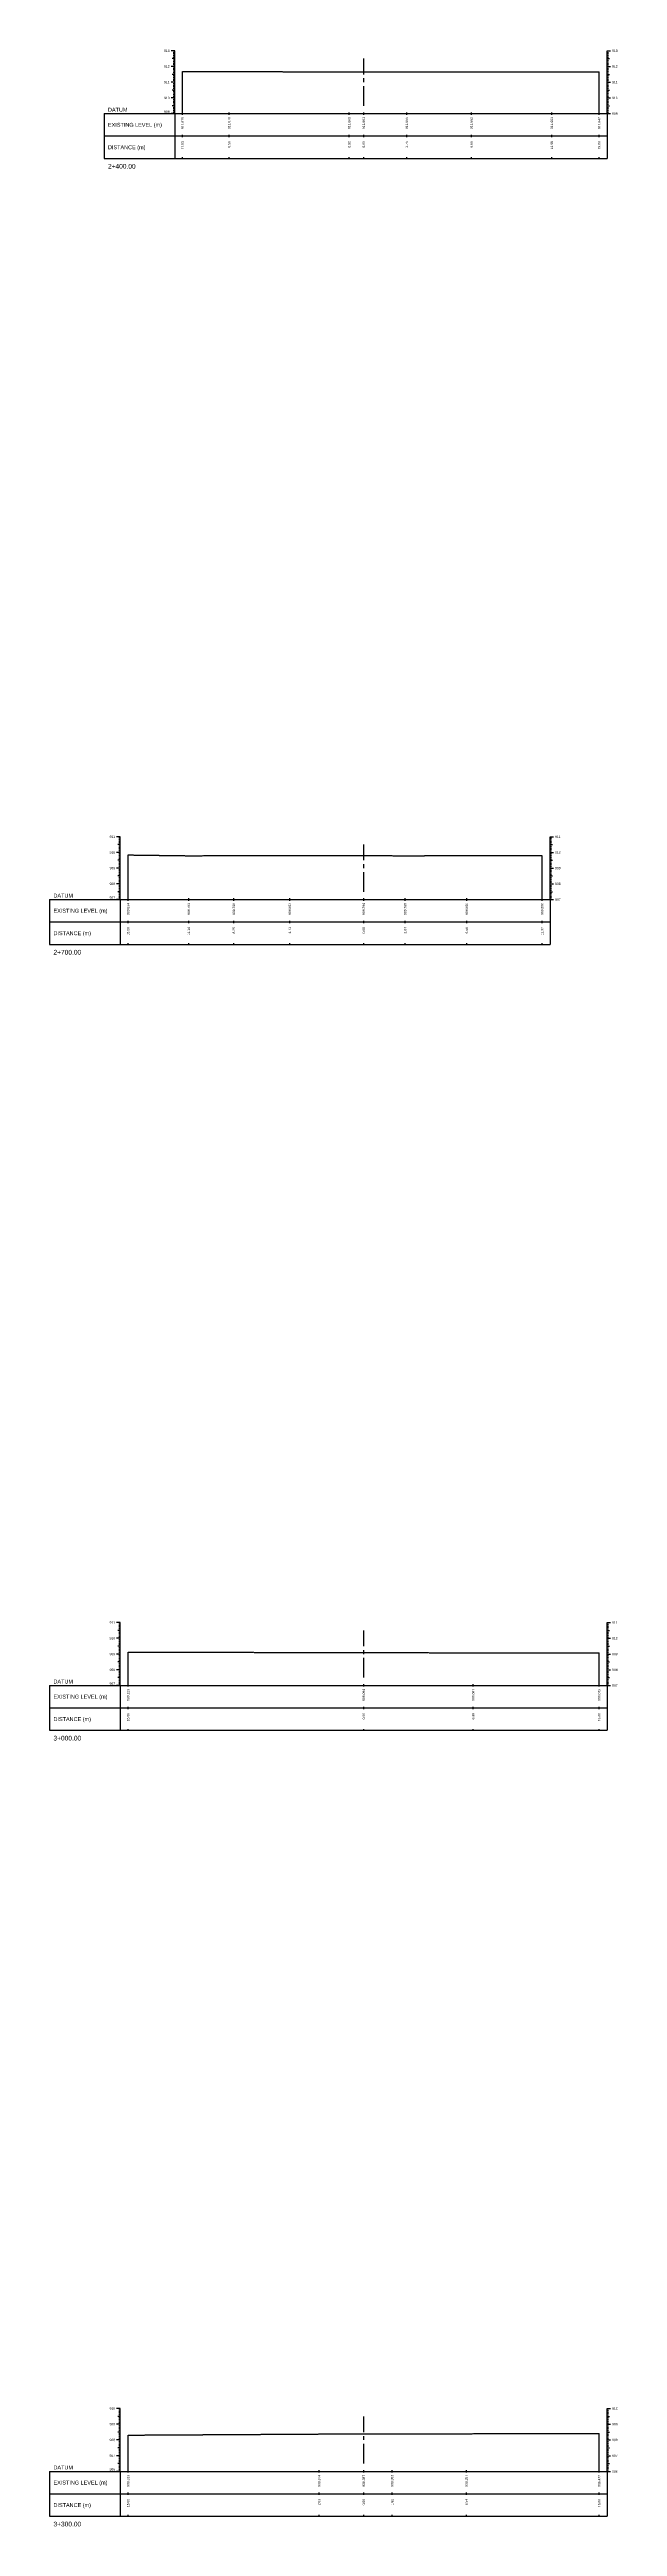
# Model space of a CAD drawing. Header units: millimetres. Extents: x 1478788 to 1486142, y 824439 to 831516.
# Drawn here: x 1484470 to 1484832, y 829940 to 831516 of the extents above; entities that cross this region are included whole.
import ezdxf
from ezdxf.enums import TextEntityAlignment as Align

# ---------------------------------------------------------------- set-up
doc = ezdxf.new("R2010")
doc.units = ezdxf.units.MM
doc.linetypes.add('CENTER', pattern=[2, 1.25, -0.25, 0.25, -0.25])
doc.linetypes.add('HIDDEN', pattern=[0.375, 0.25, -0.125])
for name, color, linetype in [('CL', 6, 'CENTER'), ('CS_Drawing', 7, 'Continuous'), ('GL', 3, 'HIDDEN')]:
    doc.layers.add(name, color=color, linetype=linetype)
doc.styles.get("Standard").update_dxf_attribs({"font": 'arial.ttf'})

msp = doc.modelspace()

# ---------------------------------------------------------------- linework, layer by layer
at = {"layer": 'CL', "ltscale": 10}
for p, q in [((1484670.2, 831480.5), (1484670.2, 831510.5)), ((1484670.2, 830980.5), (1484670.2, 831010.5)), ((1484670.2, 830480.5), (1484670.2, 830510.5)), ((1484670.2, 829980.5), (1484670.2, 830010.5))]:
    msp.add_line(p, q, dxfattribs=at)
at = {"layer": 'CS_Drawing'}
for p, q in [((1484549.9, 831515.5), (1484547.6, 831515.5)), ((1484549.9, 831515.5), (1484548.3, 831515.5)), ((1484549.9, 831510.5), (1484548.3, 831510.5)), ((1484549.9, 831514.5), (1484549, 831514.5)), ((1484549.9, 831513.5), (1484549, 831513.5)), ((1484549.9, 831512.5), (1484549, 831512.5)), ((1484549.9, 831511.5), (1484549, 831511.5)), ((1484549.9, 831510.5), (1484549, 831510.5)), ((1484549.9, 831475.5), (1484549.9, 831515.5)), ((1484825.2, 831515.5), (1484827.4, 831515.5)), ((1484825.2, 831515.5), (1484826.7, 831515.5)), ((1484825.2, 831475.5), (1484825.2, 831515.5)), ((1484825.2, 831514.5), (1484826.1, 831514.5)), ((1484825.2, 831513.5), (1484826.1, 831513.5)), ((1484825.2, 831512.5), (1484826.1, 831512.5)), ((1484825.2, 831511.5), (1484826.1, 831511.5)), ((1484825.2, 831510.5), (1484826.7, 831510.5)), ((1484825.2, 831510.5), (1484826.1, 831510.5)), ((1484549.9, 831505.5), (1484547.6, 831505.5)), ((1484549.9, 831495.5), (1484547.6, 831495.5)), ((1484549.9, 831505.5), (1484548.3, 831505.5)), ((1484549.9, 831500.5), (1484548.3, 831500.5)), ((1484549.9, 831495.5), (1484548.3, 831495.5)), ((1484549.9, 831509.5), (1484549, 831509.5)), ((1484549.9, 831508.5), (1484549, 831508.5)), ((1484549.9, 831507.5), (1484549, 831507.5)), ((1484549.9, 831506.5), (1484549, 831506.5)), ((1484549.9, 831505.5), (1484549, 831505.5)), ((1484549.9, 831504.5), (1484549, 831504.5)), ((1484549.9, 831503.5), (1484549, 831503.5)), ((1484549.9, 831502.5), (1484549, 831502.5)), ((1484549.9, 831501.5), (1484549, 831501.5)), ((1484549.9, 831500.5), (1484549, 831500.5)), ((1484549.9, 831499.5), (1484549, 831499.5)), ((1484549.9, 831498.5), (1484549, 831498.5)), ((1484549.9, 831497.5), (1484549, 831497.5)), ((1484549.9, 831496.5), (1484549, 831496.5)), ((1484549.9, 831495.5), (1484549, 831495.5)), ((1484549.9, 831494.5), (1484549, 831494.5)), ((1484554.9, 831475.5), (1484554.9, 831502.3)), ((1484820.2, 831475.5), (1484820.2, 831502)), ((1484825.2, 831509.5), (1484826.1, 831509.5)), ((1484825.2, 831508.5), (1484826.1, 831508.5)), ((1484825.2, 831507.5), (1484826.1, 831507.5)), ((1484825.2, 831506.5), (1484826.1, 831506.5)), ((1484825.2, 831505.5), (1484827.4, 831505.5)), ((1484825.2, 831505.5), (1484826.7, 831505.5)), ((1484825.2, 831505.5), (1484826.1, 831505.5)), ((1484825.2, 831504.5), (1484826.1, 831504.5)), ((1484825.2, 831503.5), (1484826.1, 831503.5)), ((1484825.2, 831502.5), (1484826.1, 831502.5)), ((1484825.2, 831501.5), (1484826.1, 831501.5)), ((1484825.2, 831500.5), (1484826.7, 831500.5)), ((1484825.2, 831500.5), (1484826.1, 831500.5)), ((1484825.2, 831499.5), (1484826.1, 831499.5)), ((1484825.2, 831498.5), (1484826.1, 831498.5)), ((1484825.2, 831497.5), (1484826.1, 831497.5)), ((1484825.2, 831496.5), (1484826.1, 831496.5)), ((1484825.2, 831495.5), (1484827.4, 831495.5)), ((1484825.2, 831495.5), (1484826.7, 831495.5)), ((1484825.2, 831495.5), (1484826.1, 831495.5)), ((1484825.2, 831494.5), (1484826.1, 831494.5)), ((1484549.9, 831485.5), (1484547.6, 831485.5)), ((1484549.9, 831490.5), (1484548.3, 831490.5)), ((1484549.9, 831485.5), (1484548.3, 831485.5)), ((1484549.9, 831480.5), (1484548.3, 831480.5)), ((1484549.9, 831493.5), (1484549, 831493.5)), ((1484549.9, 831492.5), (1484549, 831492.5)), ((1484549.9, 831491.5), (1484549, 831491.5)), ((1484549.9, 831490.5), (1484549, 831490.5)), ((1484549.9, 831489.5), (1484549, 831489.5)), ((1484549.9, 831488.5), (1484549, 831488.5)), ((1484549.9, 831487.5), (1484549, 831487.5)), ((1484549.9, 831486.5), (1484549, 831486.5)), ((1484549.9, 831485.5), (1484549, 831485.5)), ((1484549.9, 831484.5), (1484549, 831484.5)), ((1484549.9, 831483.5), (1484549, 831483.5)), ((1484549.9, 831482.5), (1484549, 831482.5)), ((1484549.9, 831481.5), (1484549, 831481.5)), ((1484549.9, 831480.5), (1484549, 831480.5)), ((1484549.9, 831479.5), (1484549, 831479.5)), ((1484825.2, 831493.5), (1484826.1, 831493.5)), ((1484825.2, 831492.5), (1484826.1, 831492.5)), ((1484825.2, 831491.5), (1484826.1, 831491.5)), ((1484825.2, 831490.5), (1484826.7, 831490.5)), ((1484825.2, 831490.5), (1484826.1, 831490.5)), ((1484825.2, 831489.5), (1484826.1, 831489.5)), ((1484825.2, 831488.5), (1484826.1, 831488.5)), ((1484825.2, 831487.5), (1484826.1, 831487.5)), ((1484825.2, 831486.5), (1484826.1, 831486.5)), ((1484825.2, 831485.5), (1484827.4, 831485.5)), ((1484825.2, 831485.5), (1484826.7, 831485.5)), ((1484825.2, 831485.5), (1484826.1, 831485.5)), ((1484825.2, 831484.5), (1484826.1, 831484.5)), ((1484825.2, 831483.5), (1484826.1, 831483.5)), ((1484825.2, 831482.5), (1484826.1, 831482.5)), ((1484825.2, 831481.5), (1484826.1, 831481.5)), ((1484825.2, 831480.5), (1484826.7, 831480.5)), ((1484825.2, 831480.5), (1484826.1, 831480.5)), ((1484825.2, 831479.5), (1484826.1, 831479.5)), ((1484504.9, 831475.5), (1484549.9, 831475.5)), ((1484504.9, 831475.5), (1484504.9, 831447)), ((1484549.9, 831475.5), (1484547.6, 831475.5)), ((1484549.9, 831475.5), (1484548.3, 831475.5)), ((1484549.9, 831478.5), (1484549, 831478.5)), ((1484549.9, 831477.5), (1484549, 831477.5)), ((1484549.9, 831476.5), (1484549, 831476.5)), ((1484549.9, 831475.5), (1484549, 831475.5)), ((1484549.9, 831475.5), (1484825.2, 831475.5)), ((1484549.9, 831475.5), (1484549.9, 831447)), ((1484554.9, 831474.8), (1484554.9, 831476.3)), ((1484584.5, 831474.8), (1484584.5, 831476.3)), ((1484661, 831474.8), (1484661, 831476.3)), ((1484670.2, 831474.8), (1484670.2, 831476.3)), ((1484697.6, 831474.8), (1484697.6, 831476.3)), ((1484738.8, 831474.8), (1484738.8, 831476.3)), ((1484790, 831474.8), (1484790, 831476.3)), ((1484820.2, 831474.8), (1484820.2, 831476.3)), ((1484825.2, 831478.5), (1484826.1, 831478.5)), ((1484825.2, 831477.5), (1484826.1, 831477.5)), ((1484825.2, 831476.5), (1484826.1, 831476.5)), ((1484825.2, 831475.5), (1484827.4, 831475.5)), ((1484825.2, 831475.5), (1484826.7, 831475.5)), ((1484825.2, 831475.5), (1484826.1, 831475.5)), ((1484825.2, 831475.5), (1484825.2, 831447)), ((1484504.9, 831461.3), (1484549.9, 831461.3)), ((1484549.9, 831461.3), (1484825.2, 831461.3)), ((1484549.9, 831461.3), (1484825.2, 831461.3)), ((1484554.9, 831460.5), (1484554.9, 831462)), ((1484554.9, 831447), (1484554.9, 831447.8)), ((1484584.5, 831460.5), (1484584.5, 831462)), ((1484584.5, 831447), (1484584.5, 831447.8)), ((1484661, 831460.5), (1484661, 831462)), ((1484661, 831447), (1484661, 831447.8)), ((1484670.2, 831460.5), (1484670.2, 831462)), ((1484670.2, 831447), (1484670.2, 831447.8)), ((1484697.6, 831460.5), (1484697.6, 831462)), ((1484697.6, 831447), (1484697.6, 831447.8)), ((1484738.8, 831460.5), (1484738.8, 831462)), ((1484738.8, 831447), (1484738.8, 831447.8)), ((1484790, 831460.5), (1484790, 831462)), ((1484790, 831447), (1484790, 831447.8)), ((1484820.2, 831460.5), (1484820.2, 831462)), ((1484820.2, 831447), (1484820.2, 831447.8)), ((1484504.9, 831447), (1484549.9, 831447)), ((1484549.9, 831447), (1484825.2, 831447)), ((1484515.2, 831015.5), (1484512.9, 831015.5)), ((1484515.2, 831015.5), (1484513.6, 831015.5)), ((1484515.2, 831010.5), (1484513.6, 831010.5)), ((1484515.2, 831014.5), (1484514.3, 831014.5)), ((1484515.2, 831013.5), (1484514.3, 831013.5)), ((1484515.2, 831012.5), (1484514.3, 831012.5)), ((1484515.2, 831011.5), (1484514.3, 831011.5)), ((1484515.2, 831010.5), (1484514.3, 831010.5)), ((1484515.2, 831009.5), (1484514.3, 831009.5)), ((1484515.2, 831008.5), (1484514.3, 831008.5)), ((1484515.2, 831007.5), (1484514.3, 831007.5)), ((1484515.2, 831006.5), (1484514.3, 831006.5)), ((1484515.2, 830975.5), (1484515.2, 831015.5)), ((1484788.9, 831015.5), (1484791.1, 831015.5)), ((1484788.9, 831015.5), (1484790.4, 831015.5)), ((1484788.9, 830975.5), (1484788.9, 831015.5)), ((1484788.9, 831014.5), (1484789.8, 831014.5)), ((1484788.9, 831013.5), (1484789.8, 831013.5)), ((1484788.9, 831012.5), (1484789.8, 831012.5)), ((1484788.9, 831011.5), (1484789.8, 831011.5)), ((1484788.9, 831010.5), (1484790.4, 831010.5)), ((1484788.9, 831010.5), (1484789.8, 831010.5)), ((1484788.9, 831009.5), (1484789.8, 831009.5)), ((1484788.9, 831008.5), (1484789.8, 831008.5)), ((1484788.9, 831007.5), (1484789.8, 831007.5)), ((1484788.9, 831006.5), (1484789.8, 831006.5)), ((1484515.2, 831005.5), (1484512.9, 831005.5)), ((1484515.2, 830995.5), (1484512.9, 830995.5)), ((1484515.2, 831005.5), (1484513.6, 831005.5)), ((1484515.2, 831000.5), (1484513.6, 831000.5)), ((1484515.2, 830995.5), (1484513.6, 830995.5)), ((1484515.2, 830990.5), (1484513.6, 830990.5)), ((1484515.2, 831005.5), (1484514.3, 831005.5)), ((1484515.2, 831004.5), (1484514.3, 831004.5)), ((1484515.2, 831003.5), (1484514.3, 831003.5)), ((1484515.2, 831002.5), (1484514.3, 831002.5)), ((1484515.2, 831001.5), (1484514.3, 831001.5)), ((1484515.2, 831000.5), (1484514.3, 831000.5)), ((1484515.2, 830999.5), (1484514.3, 830999.5)), ((1484515.2, 830998.5), (1484514.3, 830998.5)), ((1484515.2, 830997.5), (1484514.3, 830997.5)), ((1484515.2, 830996.5), (1484514.3, 830996.5)), ((1484515.2, 830995.5), (1484514.3, 830995.5)), ((1484515.2, 830994.5), (1484514.3, 830994.5)), ((1484515.2, 830993.5), (1484514.3, 830993.5)), ((1484515.2, 830992.5), (1484514.3, 830992.5)), ((1484515.2, 830991.5), (1484514.3, 830991.5)), ((1484515.2, 830990.5), (1484514.3, 830990.5)), ((1484520.2, 830975.5), (1484520.2, 831003.9)), ((1484783.9, 830975.5), (1484783.9, 831003.6)), ((1484788.9, 831005.5), (1484791.1, 831005.5)), ((1484788.9, 831005.5), (1484790.4, 831005.5)), ((1484788.9, 831005.5), (1484789.8, 831005.5)), ((1484788.9, 831004.5), (1484789.8, 831004.5)), ((1484788.9, 831003.5), (1484789.8, 831003.5)), ((1484788.9, 831002.5), (1484789.8, 831002.5)), ((1484788.9, 831001.5), (1484789.8, 831001.5)), ((1484788.9, 831000.5), (1484790.4, 831000.5)), ((1484788.9, 831000.5), (1484789.8, 831000.5)), ((1484788.9, 830999.5), (1484789.8, 830999.5)), ((1484788.9, 830998.5), (1484789.8, 830998.5)), ((1484788.9, 830997.5), (1484789.8, 830997.5)), ((1484788.9, 830996.5), (1484789.8, 830996.5)), ((1484788.9, 830995.5), (1484791.1, 830995.5)), ((1484788.9, 830995.5), (1484790.4, 830995.5)), ((1484788.9, 830995.5), (1484789.8, 830995.5)), ((1484788.9, 830994.5), (1484789.8, 830994.5)), ((1484788.9, 830993.5), (1484789.8, 830993.5)), ((1484788.9, 830992.5), (1484789.8, 830992.5)), ((1484788.9, 830991.5), (1484789.8, 830991.5)), ((1484788.9, 830990.5), (1484790.4, 830990.5)), ((1484788.9, 830990.5), (1484789.8, 830990.5)), ((1484470.2, 830975.5), (1484515.2, 830975.5)), ((1484470.2, 830975.5), (1484470.2, 830947)), ((1484515.2, 830985.5), (1484512.9, 830985.5)), ((1484515.2, 830975.5), (1484512.9, 830975.5)), ((1484515.2, 830985.5), (1484513.6, 830985.5)), ((1484515.2, 830980.5), (1484513.6, 830980.5)), ((1484515.2, 830975.5), (1484513.6, 830975.5)), ((1484515.2, 830989.5), (1484514.3, 830989.5)), ((1484515.2, 830988.5), (1484514.3, 830988.5)), ((1484515.2, 830987.5), (1484514.3, 830987.5)), ((1484515.2, 830986.5), (1484514.3, 830986.5)), ((1484515.2, 830985.5), (1484514.3, 830985.5)), ((1484515.2, 830984.5), (1484514.3, 830984.5)), ((1484515.2, 830983.5), (1484514.3, 830983.5)), ((1484515.2, 830982.5), (1484514.3, 830982.5)), ((1484515.2, 830981.5), (1484514.3, 830981.5)), ((1484515.2, 830980.5), (1484514.3, 830980.5)), ((1484515.2, 830979.5), (1484514.3, 830979.5)), ((1484515.2, 830978.5), (1484514.3, 830978.5)), ((1484515.2, 830977.5), (1484514.3, 830977.5)), ((1484515.2, 830976.5), (1484514.3, 830976.5)), ((1484515.2, 830975.5), (1484514.3, 830975.5)), ((1484515.2, 830975.5), (1484788.9, 830975.5)), ((1484515.2, 830975.5), (1484515.2, 830947)), ((1484520.2, 830974.8), (1484520.2, 830976.3)), ((1484558.8, 830974.8), (1484558.8, 830976.3)), ((1484587.6, 830974.8), (1484587.6, 830976.3)), ((1484623.1, 830974.8), (1484623.1, 830976.3)), ((1484670.2, 830974.8), (1484670.2, 830976.3)), ((1484696.6, 830974.8), (1484696.6, 830976.3)), ((1484735.8, 830974.8), (1484735.8, 830976.3)), ((1484783.9, 830974.8), (1484783.9, 830976.3)), ((1484788.9, 830989.5), (1484789.8, 830989.5)), ((1484788.9, 830988.5), (1484789.8, 830988.5)), ((1484788.9, 830987.5), (1484789.8, 830987.5)), ((1484788.9, 830986.5), (1484789.8, 830986.5)), ((1484788.9, 830985.5), (1484791.1, 830985.5)), ((1484788.9, 830985.5), (1484790.4, 830985.5)), ((1484788.9, 830985.5), (1484789.8, 830985.5)), ((1484788.9, 830984.5), (1484789.8, 830984.5)), ((1484788.9, 830983.5), (1484789.8, 830983.5)), ((1484788.9, 830982.5), (1484789.8, 830982.5)), ((1484788.9, 830981.5), (1484789.8, 830981.5)), ((1484788.9, 830980.5), (1484790.4, 830980.5)), ((1484788.9, 830980.5), (1484789.8, 830980.5)), ((1484788.9, 830979.5), (1484789.8, 830979.5)), ((1484788.9, 830978.5), (1484789.8, 830978.5)), ((1484788.9, 830977.5), (1484789.8, 830977.5)), ((1484788.9, 830976.5), (1484789.8, 830976.5)), ((1484788.9, 830975.5), (1484791.1, 830975.5)), ((1484788.9, 830975.5), (1484790.4, 830975.5)), ((1484788.9, 830975.5), (1484789.8, 830975.5)), ((1484788.9, 830975.5), (1484788.9, 830947)), ((1484470.2, 830961.3), (1484515.2, 830961.3)), ((1484515.2, 830961.3), (1484788.9, 830961.3)), ((1484515.2, 830961.3), (1484788.9, 830961.3)), ((1484520.2, 830960.5), (1484520.2, 830962)), ((1484558.8, 830960.5), (1484558.8, 830962)), ((1484587.6, 830960.5), (1484587.6, 830962)), ((1484623.1, 830960.5), (1484623.1, 830962)), ((1484670.2, 830960.5), (1484670.2, 830962)), ((1484696.6, 830960.5), (1484696.6, 830962)), ((1484735.8, 830960.5), (1484735.8, 830962)), ((1484783.9, 830960.5), (1484783.9, 830962)), ((1484470.2, 830947), (1484515.2, 830947)), ((1484515.2, 830947), (1484788.9, 830947)), ((1484520.2, 830947), (1484520.2, 830947.8)), ((1484558.8, 830947), (1484558.8, 830947.8)), ((1484587.6, 830947), (1484587.6, 830947.8)), ((1484623.1, 830947), (1484623.1, 830947.8)), ((1484670.2, 830947), (1484670.2, 830947.8)), ((1484696.6, 830947), (1484696.6, 830947.8)), ((1484735.8, 830947), (1484735.8, 830947.8)), ((1484783.9, 830947), (1484783.9, 830947.8)), ((1484515.2, 830515.5), (1484512.9, 830515.5)), ((1484515.2, 830505.5), (1484512.9, 830505.5)), ((1484515.2, 830515.5), (1484513.6, 830515.5)), ((1484515.2, 830510.5), (1484513.6, 830510.5)), ((1484515.2, 830505.5), (1484513.6, 830505.5)), ((1484515.2, 830514.5), (1484514.3, 830514.5)), ((1484515.2, 830513.5), (1484514.3, 830513.5)), ((1484515.2, 830512.5), (1484514.3, 830512.5)), ((1484515.2, 830511.5), (1484514.3, 830511.5)), ((1484515.2, 830510.5), (1484514.3, 830510.5)), ((1484515.2, 830509.5), (1484514.3, 830509.5)), ((1484515.2, 830508.5), (1484514.3, 830508.5)), ((1484515.2, 830507.5), (1484514.3, 830507.5)), ((1484515.2, 830506.5), (1484514.3, 830506.5)), ((1484515.2, 830505.5), (1484514.3, 830505.5)), ((1484515.2, 830504.5), (1484514.3, 830504.5)), ((1484515.2, 830503.5), (1484514.3, 830503.5)), ((1484515.2, 830502.5), (1484514.3, 830502.5)), ((1484515.2, 830475.5), (1484515.2, 830515.5)), ((1484825.2, 830515.5), (1484827.4, 830515.5)), ((1484825.2, 830515.5), (1484826.7, 830515.5)), ((1484825.2, 830475.5), (1484825.2, 830515.5)), ((1484825.2, 830514.5), (1484826.1, 830514.5)), ((1484825.2, 830513.5), (1484826.1, 830513.5)), ((1484825.2, 830512.5), (1484826.1, 830512.5)), ((1484825.2, 830511.5), (1484826.1, 830511.5)), ((1484825.2, 830510.5), (1484826.7, 830510.5)), ((1484825.2, 830510.5), (1484826.1, 830510.5)), ((1484825.2, 830509.5), (1484826.1, 830509.5)), ((1484825.2, 830508.5), (1484826.1, 830508.5)), ((1484825.2, 830507.5), (1484826.1, 830507.5)), ((1484825.2, 830506.5), (1484826.1, 830506.5)), ((1484825.2, 830505.5), (1484827.4, 830505.5)), ((1484825.2, 830505.5), (1484826.7, 830505.5)), ((1484825.2, 830505.5), (1484826.1, 830505.5)), ((1484825.2, 830504.5), (1484826.1, 830504.5)), ((1484825.2, 830503.5), (1484826.1, 830503.5)), ((1484825.2, 830502.5), (1484826.1, 830502.5)), ((1484515.2, 830495.5), (1484512.9, 830495.5)), ((1484515.2, 830500.5), (1484513.6, 830500.5)), ((1484515.2, 830495.5), (1484513.6, 830495.5)), ((1484515.2, 830490.5), (1484513.6, 830490.5)), ((1484515.2, 830501.5), (1484514.3, 830501.5)), ((1484515.2, 830500.5), (1484514.3, 830500.5)), ((1484515.2, 830499.5), (1484514.3, 830499.5)), ((1484515.2, 830498.5), (1484514.3, 830498.5)), ((1484515.2, 830497.5), (1484514.3, 830497.5)), ((1484515.2, 830496.5), (1484514.3, 830496.5)), ((1484515.2, 830495.5), (1484514.3, 830495.5)), ((1484515.2, 830494.5), (1484514.3, 830494.5)), ((1484515.2, 830493.5), (1484514.3, 830493.5)), ((1484515.2, 830492.5), (1484514.3, 830492.5)), ((1484515.2, 830491.5), (1484514.3, 830491.5)), ((1484515.2, 830490.5), (1484514.3, 830490.5)), ((1484515.2, 830489.5), (1484514.3, 830489.5)), ((1484515.2, 830488.5), (1484514.3, 830488.5)), ((1484515.2, 830487.5), (1484514.3, 830487.5)), ((1484515.2, 830486.5), (1484514.3, 830486.5)), ((1484520.2, 830475.5), (1484520.2, 830496.7)), ((1484820.2, 830475.5), (1484820.2, 830496.2)), ((1484825.2, 830501.5), (1484826.1, 830501.5)), ((1484825.2, 830500.5), (1484826.7, 830500.5)), ((1484825.2, 830500.5), (1484826.1, 830500.5)), ((1484825.2, 830499.5), (1484826.1, 830499.5)), ((1484825.2, 830498.5), (1484826.1, 830498.5)), ((1484825.2, 830497.5), (1484826.1, 830497.5)), ((1484825.2, 830496.5), (1484826.1, 830496.5)), ((1484825.2, 830495.5), (1484827.4, 830495.5)), ((1484825.2, 830495.5), (1484826.7, 830495.5)), ((1484825.2, 830495.5), (1484826.1, 830495.5)), ((1484825.2, 830494.5), (1484826.1, 830494.5)), ((1484825.2, 830493.5), (1484826.1, 830493.5)), ((1484825.2, 830492.5), (1484826.1, 830492.5)), ((1484825.2, 830491.5), (1484826.1, 830491.5)), ((1484825.2, 830490.5), (1484826.7, 830490.5)), ((1484825.2, 830490.5), (1484826.1, 830490.5)), ((1484825.2, 830489.5), (1484826.1, 830489.5)), ((1484825.2, 830488.5), (1484826.1, 830488.5)), ((1484825.2, 830487.5), (1484826.1, 830487.5)), ((1484825.2, 830486.5), (1484826.1, 830486.5)), ((1484470.2, 830475.5), (1484515.2, 830475.5)), ((1484470.2, 830475.5), (1484470.2, 830447)), ((1484515.2, 830485.5), (1484512.9, 830485.5)), ((1484515.2, 830475.5), (1484512.9, 830475.5)), ((1484515.2, 830485.5), (1484513.6, 830485.5)), ((1484515.2, 830480.5), (1484513.6, 830480.5)), ((1484515.2, 830475.5), (1484513.6, 830475.5)), ((1484515.2, 830485.5), (1484514.3, 830485.5)), ((1484515.2, 830484.5), (1484514.3, 830484.5)), ((1484515.2, 830483.5), (1484514.3, 830483.5)), ((1484515.2, 830482.5), (1484514.3, 830482.5)), ((1484515.2, 830481.5), (1484514.3, 830481.5)), ((1484515.2, 830480.5), (1484514.3, 830480.5)), ((1484515.2, 830479.5), (1484514.3, 830479.5)), ((1484515.2, 830478.5), (1484514.3, 830478.5)), ((1484515.2, 830477.5), (1484514.3, 830477.5)), ((1484515.2, 830476.5), (1484514.3, 830476.5)), ((1484515.2, 830475.5), (1484514.3, 830475.5)), ((1484515.2, 830475.5), (1484825.2, 830475.5)), ((1484515.2, 830475.5), (1484515.2, 830447)), ((1484520.2, 830474.8), (1484520.2, 830476.3)), ((1484670.2, 830474.8), (1484670.2, 830476.3)), ((1484740, 830474.8), (1484740, 830476.3)), ((1484820.2, 830474.8), (1484820.2, 830476.3)), ((1484825.2, 830485.5), (1484827.4, 830485.5)), ((1484825.2, 830485.5), (1484826.7, 830485.5)), ((1484825.2, 830485.5), (1484826.1, 830485.5)), ((1484825.2, 830484.5), (1484826.1, 830484.5)), ((1484825.2, 830483.5), (1484826.1, 830483.5)), ((1484825.2, 830482.5), (1484826.1, 830482.5)), ((1484825.2, 830481.5), (1484826.1, 830481.5)), ((1484825.2, 830480.5), (1484826.7, 830480.5)), ((1484825.2, 830480.5), (1484826.1, 830480.5)), ((1484825.2, 830479.5), (1484826.1, 830479.5)), ((1484825.2, 830478.5), (1484826.1, 830478.5)), ((1484825.2, 830477.5), (1484826.1, 830477.5)), ((1484825.2, 830476.5), (1484826.1, 830476.5)), ((1484825.2, 830475.5), (1484827.4, 830475.5)), ((1484825.2, 830475.5), (1484826.7, 830475.5)), ((1484825.2, 830475.5), (1484826.1, 830475.5)), ((1484825.2, 830475.5), (1484825.2, 830447)), ((1484470.2, 830461.3), (1484515.2, 830461.3)), ((1484515.2, 830461.3), (1484825.2, 830461.3)), ((1484515.2, 830461.3), (1484825.2, 830461.3)), ((1484520.2, 830460.5), (1484520.2, 830462)), ((1484670.2, 830460.5), (1484670.2, 830462)), ((1484740, 830460.5), (1484740, 830462)), ((1484820.2, 830460.5), (1484820.2, 830462)), ((1484470.2, 830447), (1484515.2, 830447)), ((1484515.2, 830447), (1484825.2, 830447)), ((1484520.2, 830447), (1484520.2, 830447.8)), ((1484670.2, 830447), (1484670.2, 830447.8)), ((1484740, 830447), (1484740, 830447.8)), ((1484820.2, 830447), (1484820.2, 830447.8)), ((1484515.2, 830015.5), (1484512.9, 830015.5)), ((1484515.2, 830015.5), (1484513.6, 830015.5)), ((1484515.2, 830014.5), (1484514.3, 830014.5)), ((1484515.2, 830013.5), (1484514.3, 830013.5)), ((1484515.2, 829975.5), (1484515.2, 830015.5)), ((1484825.2, 830015.5), (1484827.4, 830015.5)), ((1484825.2, 830015.5), (1484826.7, 830015.5)), ((1484825.2, 829975.5), (1484825.2, 830015.5)), ((1484825.2, 830014.5), (1484826.1, 830014.5)), ((1484825.2, 830013.5), (1484826.1, 830013.5)), ((1484515.2, 830005.5), (1484512.9, 830005.5)), ((1484515.2, 830010.5), (1484513.6, 830010.5)), ((1484515.2, 830005.5), (1484513.6, 830005.5)), ((1484515.2, 830000.5), (1484513.6, 830000.5)), ((1484515.2, 830012.5), (1484514.3, 830012.5)), ((1484515.2, 830011.5), (1484514.3, 830011.5)), ((1484515.2, 830010.5), (1484514.3, 830010.5)), ((1484515.2, 830009.5), (1484514.3, 830009.5)), ((1484515.2, 830008.5), (1484514.3, 830008.5)), ((1484515.2, 830007.5), (1484514.3, 830007.5)), ((1484515.2, 830006.5), (1484514.3, 830006.5)), ((1484515.2, 830005.5), (1484514.3, 830005.5)), ((1484515.2, 830004.5), (1484514.3, 830004.5)), ((1484515.2, 830003.5), (1484514.3, 830003.5)), ((1484515.2, 830002.5), (1484514.3, 830002.5)), ((1484515.2, 830001.5), (1484514.3, 830001.5)), ((1484515.2, 830000.5), (1484514.3, 830000.5)), ((1484515.2, 829999.5), (1484514.3, 829999.5)), ((1484515.2, 829998.5), (1484514.3, 829998.5)), ((1484515.2, 829997.5), (1484514.3, 829997.5)), ((1484520.2, 829975.5), (1484520.2, 829998.6)), ((1484820.2, 829975.5), (1484820.2, 829999.7)), ((1484825.2, 830012.5), (1484826.1, 830012.5)), ((1484825.2, 830011.5), (1484826.1, 830011.5)), ((1484825.2, 830010.5), (1484826.7, 830010.5)), ((1484825.2, 830010.5), (1484826.1, 830010.5)), ((1484825.2, 830009.5), (1484826.1, 830009.5)), ((1484825.2, 830008.5), (1484826.1, 830008.5)), ((1484825.2, 830007.5), (1484826.1, 830007.5)), ((1484825.2, 830006.5), (1484826.1, 830006.5)), ((1484825.2, 830005.5), (1484827.4, 830005.5)), ((1484825.2, 830005.5), (1484826.7, 830005.5)), ((1484825.2, 830005.5), (1484826.1, 830005.5)), ((1484825.2, 830004.5), (1484826.1, 830004.5)), ((1484825.2, 830003.5), (1484826.1, 830003.5)), ((1484825.2, 830002.5), (1484826.1, 830002.5)), ((1484825.2, 830001.5), (1484826.1, 830001.5)), ((1484825.2, 830000.5), (1484826.7, 830000.5)), ((1484825.2, 830000.5), (1484826.1, 830000.5)), ((1484825.2, 829999.5), (1484826.1, 829999.5)), ((1484825.2, 829998.5), (1484826.1, 829998.5)), ((1484825.2, 829997.5), (1484826.1, 829997.5)), ((1484515.2, 829995.5), (1484512.9, 829995.5)), ((1484515.2, 829985.5), (1484512.9, 829985.5)), ((1484515.2, 829995.5), (1484513.6, 829995.5)), ((1484515.2, 829990.5), (1484513.6, 829990.5)), ((1484515.2, 829985.5), (1484513.6, 829985.5)), ((1484515.2, 829996.5), (1484514.3, 829996.5)), ((1484515.2, 829995.5), (1484514.3, 829995.5)), ((1484515.2, 829994.5), (1484514.3, 829994.5)), ((1484515.2, 829993.5), (1484514.3, 829993.5)), ((1484515.2, 829992.5), (1484514.3, 829992.5)), ((1484515.2, 829991.5), (1484514.3, 829991.5)), ((1484515.2, 829990.5), (1484514.3, 829990.5)), ((1484515.2, 829989.5), (1484514.3, 829989.5)), ((1484515.2, 829988.5), (1484514.3, 829988.5)), ((1484515.2, 829987.5), (1484514.3, 829987.5)), ((1484515.2, 829986.5), (1484514.3, 829986.5)), ((1484515.2, 829985.5), (1484514.3, 829985.5)), ((1484515.2, 829984.5), (1484514.3, 829984.5)), ((1484515.2, 829983.5), (1484514.3, 829983.5)), ((1484515.2, 829982.5), (1484514.3, 829982.5)), ((1484825.2, 829996.5), (1484826.1, 829996.5)), ((1484825.2, 829995.5), (1484827.4, 829995.5)), ((1484825.2, 829995.5), (1484826.7, 829995.5)), ((1484825.2, 829995.5), (1484826.1, 829995.5)), ((1484825.2, 829994.5), (1484826.1, 829994.5)), ((1484825.2, 829993.5), (1484826.1, 829993.5)), ((1484825.2, 829992.5), (1484826.1, 829992.5)), ((1484825.2, 829991.5), (1484826.1, 829991.5)), ((1484825.2, 829990.5), (1484826.7, 829990.5)), ((1484825.2, 829990.5), (1484826.1, 829990.5)), ((1484825.2, 829989.5), (1484826.1, 829989.5)), ((1484825.2, 829988.5), (1484826.1, 829988.5)), ((1484825.2, 829987.5), (1484826.1, 829987.5)), ((1484825.2, 829986.5), (1484826.1, 829986.5)), ((1484825.2, 829985.5), (1484827.4, 829985.5)), ((1484825.2, 829985.5), (1484826.7, 829985.5)), ((1484825.2, 829985.5), (1484826.1, 829985.5)), ((1484825.2, 829984.5), (1484826.1, 829984.5)), ((1484825.2, 829983.5), (1484826.1, 829983.5)), ((1484825.2, 829982.5), (1484826.1, 829982.5)), ((1484470.2, 829975.5), (1484515.2, 829975.5)), ((1484470.2, 829975.5), (1484470.2, 829947)), ((1484515.2, 829975.5), (1484512.9, 829975.5)), ((1484515.2, 829980.5), (1484513.6, 829980.5)), ((1484515.2, 829975.5), (1484513.6, 829975.5)), ((1484515.2, 829981.5), (1484514.3, 829981.5)), ((1484515.2, 829980.5), (1484514.3, 829980.5)), ((1484515.2, 829979.5), (1484514.3, 829979.5)), ((1484515.2, 829978.5), (1484514.3, 829978.5)), ((1484515.2, 829977.5), (1484514.3, 829977.5)), ((1484515.2, 829976.5), (1484514.3, 829976.5)), ((1484515.2, 829975.5), (1484514.3, 829975.5)), ((1484515.2, 829975.5), (1484825.2, 829975.5)), ((1484515.2, 829975.5), (1484515.2, 829947)), ((1484520.2, 829974.8), (1484520.2, 829976.3)), ((1484641.8, 829974.8), (1484641.8, 829976.3)), ((1484670.2, 829974.8), (1484670.2, 829976.3)), ((1484688.3, 829974.8), (1484688.3, 829976.3)), ((1484735.6, 829974.8), (1484735.6, 829976.3)), ((1484820.2, 829974.8), (1484820.2, 829976.3)), ((1484825.2, 829981.5), (1484826.1, 829981.5)), ((1484825.2, 829980.5), (1484826.7, 829980.5)), ((1484825.2, 829980.5), (1484826.1, 829980.5)), ((1484825.2, 829979.5), (1484826.1, 829979.5)), ((1484825.2, 829978.5), (1484826.1, 829978.5)), ((1484825.2, 829977.5), (1484826.1, 829977.5)), ((1484825.2, 829976.5), (1484826.1, 829976.5)), ((1484825.2, 829975.5), (1484827.4, 829975.5)), ((1484825.2, 829975.5), (1484826.7, 829975.5)), ((1484825.2, 829975.5), (1484826.1, 829975.5)), ((1484825.2, 829975.5), (1484825.2, 829947)), ((1484470.2, 829961.3), (1484515.2, 829961.3)), ((1484515.2, 829961.3), (1484825.2, 829961.3)), ((1484515.2, 829961.3), (1484825.2, 829961.3)), ((1484520.2, 829960.5), (1484520.2, 829962)), ((1484641.8, 829960.5), (1484641.8, 829962)), ((1484670.2, 829960.5), (1484670.2, 829962)), ((1484688.3, 829960.5), (1484688.3, 829962)), ((1484735.6, 829960.5), (1484735.6, 829962)), ((1484820.2, 829960.5), (1484820.2, 829962)), ((1484470.2, 829947), (1484515.2, 829947)), ((1484515.2, 829947), (1484825.2, 829947)), ((1484520.2, 829947), (1484520.2, 829947.8)), ((1484641.8, 829947), (1484641.8, 829947.8)), ((1484670.2, 829947), (1484670.2, 829947.8)), ((1484688.3, 829947), (1484688.3, 829947.8)), ((1484735.6, 829947), (1484735.6, 829947.8)), ((1484820.2, 829947), (1484820.2, 829947.8))]:
    msp.add_line(p, q, dxfattribs=at)
at = {"layer": 'GL'}
for points in [[(1484554.9, 831502.3), (1484584.5, 831502.3), (1484661, 831502.1), (1484670.2, 831502.1), (1484697.6, 831502.1), (1484738.8, 831502.1), (1484790, 831502.1), (1484820.2, 831502)], [(1484520.2, 831003.9), (1484558.8, 831003.4), (1484587.6, 831003.5), (1484623.1, 831003.5), (1484670.2, 831003.5), (1484696.6, 831003.4), (1484735.8, 831003.5), (1484783.9, 831003.6)], [(1484520.2, 830496.7), (1484670.2, 830496.5), (1484740, 830496.3), (1484820.2, 830496.2)], [(1484520.2, 829998.6), (1484641.8, 829999.3), (1484670.2, 829999.4), (1484688.3, 829999.5), (1484735.6, 829999.5), (1484820.2, 829999.7)]]:
    msp.add_lwpolyline(points, dxfattribs=at)

# ---------------------------------------------------------------- texts
at = {"layer": 'CS_Drawing'}
for s, p in [('913', (1484546.6, 831515.5)), ('912', (1484546.6, 831505.5)), ('911', (1484546.6, 831495.5)), ('910', (1484546.6, 831485.5)), ('911', (1484511.9, 831015.5)), ('910', (1484511.9, 831005.5)), ('909', (1484511.9, 830995.5)), ('908', (1484511.9, 830985.5)), ('911', (1484511.9, 830515.5)), ('910', (1484511.9, 830505.5)), ('909', (1484511.9, 830495.5)), ('908', (1484511.9, 830485.5)), ('910', (1484511.9, 830015.5)), ('909', (1484511.9, 830005.5)), ('908', (1484511.9, 829995.5)), ('907', (1484511.9, 829985.5))]:
    msp.add_text(s, height=1.5, dxfattribs=at).set_placement(p, align=Align.MIDDLE_RIGHT)
for s, height, p in [('913', 1.5, (1484828.4, 831515.5)), ('912', 1.5, (1484828.4, 831505.5)), ('911', 1.5, (1484828.4, 831495.5)), ('DATUM', 2.5, (1484507.4, 831478)), ('910', 1.5, (1484828.4, 831485.5)), ('EXISTING LEVEL (m)', 2.5, (1484507.4, 831468.4)), ('909', 1.5, (1484828.4, 831475.5)), ('909', 1.5, (1484828.4, 831475.5)), ('DISTANCE (m)', 2.5, (1484507.4, 831454.1)), ('2+400.00', 3, (1484507.4, 831442)), ('911', 1.5, (1484792.1, 831015.5)), ('910', 1.5, (1484792.1, 831005.5)), ('909', 1.5, (1484792.1, 830995.5)), ('DATUM', 2.5, (1484472.7, 830978)), ('908', 1.5, (1484792.1, 830985.5)), ('907', 1.5, (1484792.1, 830975.5)), ('907', 1.5, (1484792.1, 830975.5)), ('EXISTING LEVEL (m)', 2.5, (1484472.7, 830968.4)), ('DISTANCE (m)', 2.5, (1484472.7, 830954.1)), ('2+700.00', 3, (1484472.7, 830942)), ('911', 1.5, (1484828.4, 830515.5)), ('910', 1.5, (1484828.4, 830505.5)), ('909', 1.5, (1484828.4, 830495.5)), ('908', 1.5, (1484828.4, 830485.5)), ('DATUM', 2.5, (1484472.7, 830478)), ('907', 1.5, (1484828.4, 830475.5)), ('907', 1.5, (1484828.4, 830475.5)), ('EXISTING LEVEL (m)', 2.5, (1484472.7, 830468.4)), ('DISTANCE (m)', 2.5, (1484472.7, 830454.1)), ('3+000.00', 3, (1484472.7, 830442)), ('910', 1.5, (1484828.4, 830015.5)), ('909', 1.5, (1484828.4, 830005.5)), ('908', 1.5, (1484828.4, 829995.5)), ('907', 1.5, (1484828.4, 829985.5)), ('DATUM', 2.5, (1484472.7, 829978)), ('EXISTING LEVEL (m)', 2.5, (1484472.7, 829968.4)), ('906', 1.5, (1484828.4, 829975.5)), ('906', 1.5, (1484828.4, 829975.5)), ('DISTANCE (m)', 2.5, (1484472.7, 829954.1)), ('3+300.00', 3, (1484472.7, 829942))]:
    msp.add_text(s, height=height, dxfattribs=at).set_placement(p, align=Align.MIDDLE_LEFT)
for s, p in [('909', (1484546.6, 831476)), ('907', (1484511.9, 830976)), ('907', (1484511.9, 830476)), ('906', (1484511.9, 829976))]:
    msp.add_text(s, height=1.5, dxfattribs=at).set_placement(p, align=Align.RIGHT)
for s, p in [('911.675', (1484554.9, 831473.3)), ('911.678', (1484584.5, 831473.3)), ('911.663', (1484661, 831473.3)), ('911.661', (1484670.2, 831473.3)), ('911.655', (1484697.6, 831473.3)), ('911.662', (1484738.8, 831473.3)), ('911.661', (1484790, 831473.3)), ('911.647', (1484820.2, 831473.3)), ('11.53', (1484554.9, 831458)), ('8.56', (1484584.5, 831458)), ('0.92', (1484661, 831458)), ('0.00', (1484670.2, 831458)), ('2.75', (1484697.6, 831458)), ('6.86', (1484738.8, 831458)), ('11.98', (1484790, 831458)), ('15.00', (1484820.2, 831458)), ('909.834', (1484520.2, 830973.3)), ('909.791', (1484558.8, 830973.3)), ('909.798', (1484587.6, 830973.3)), ('909.803', (1484623.1, 830973.3)), ('909.794', (1484670.2, 830973.3)), ('909.789', (1484696.6, 830973.3)), ('909.800', (1484735.8, 830973.3)), ('909.806', (1484783.9, 830973.3)), ('15.00', (1484520.2, 830958)), ('11.14', (1484558.8, 830958)), ('8.25', (1484587.6, 830958)), ('4.71', (1484623.1, 830958)), ('0.00', (1484670.2, 830958)), ('2.64', (1484696.6, 830958)), ('6.56', (1484735.8, 830958)), ('11.37', (1484783.9, 830958)), ('909.123', (1484520.2, 830473.3)), ('909.094', (1484670.2, 830473.3)), ('909.081', (1484740, 830473.3)), ('909.073', (1484820.2, 830473.3)), ('15.00', (1484520.2, 830458)), ('0.00', (1484670.2, 830458)), ('6.98', (1484740, 830458)), ('15.00', (1484820.2, 830458)), ('908.313', (1484520.2, 829973.3)), ('908.374', (1484641.8, 829973.3)), ('908.387', (1484670.2, 829973.3)), ('908.395', (1484688.3, 829973.3)), ('908.397', (1484735.6, 829973.3)), ('908.422', (1484820.2, 829973.3)), ('15.00', (1484520.2, 829958)), ('2.83', (1484641.8, 829958)), ('0.00', (1484670.2, 829958)), ('1.82', (1484688.3, 829958)), ('6.54', (1484735.6, 829958)), ('15.00', (1484820.2, 829958))]:
    msp.add_text(s, height=1.5, rotation=90, dxfattribs=at).set_placement(p, align=Align.MIDDLE_RIGHT)

doc.saveas('drawing.dxf')
